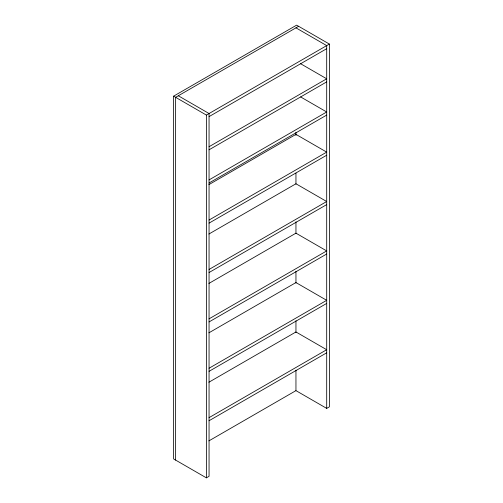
<?xml version="1.0" encoding="UTF-8"?>
<svg xmlns="http://www.w3.org/2000/svg" width="503" height="503" viewBox="0 0 503 503"><rect width="100%" height="100%" fill="white"/><g stroke="black" fill="none" stroke-linecap="round" stroke-linejoin="round"><path stroke-width="0.75" d="M178.307 95.777L209.053 113.527L209.053 476.303L206.381 477.85L173.623 458.937L173.623 96.161L296.619 25.15L329.377 44.063L329.377 406.839L326.699 408.386L295.953 390.63L295.953 370.214M298.625 26.307L175.629 97.318L175.629 460.1M173.623 96.161L206.381 115.074L329.377 44.063M209.053 116.614L326.699 48.69M209.053 146.719L326.699 78.795L300.631 63.743M209.053 149.806L326.699 81.882M209.053 179.911L326.699 111.987L300.631 96.934M209.053 182.998L326.699 115.074M208.908 184.626L295.953 134.37L326.699 152.12L209.053 220.044M209.053 223.131L326.699 155.207M208.908 234.027L295.953 183.771L326.699 201.521L209.053 269.445M209.053 272.532L326.699 204.608M208.908 283.422L295.953 233.166L326.699 250.922L209.053 318.845M209.053 321.933L326.699 254.009M208.908 332.823L295.953 282.567L326.699 300.322L209.053 368.246M209.053 371.333L326.699 303.41M208.908 382.223L295.953 331.967L326.699 349.723L209.053 417.647M209.053 420.734L326.699 352.81M208.927 440.873L295.909 390.655M295.953 27.854L326.699 45.603L326.699 408.386M295.953 132.289L295.953 135.426M295.953 173.12L295.953 184.111M295.953 221.804L295.953 233.581M295.953 271.274L295.953 283.051M295.953 320.744L295.953 332.521M206.381 115.074L206.381 477.85"/></g></svg>
